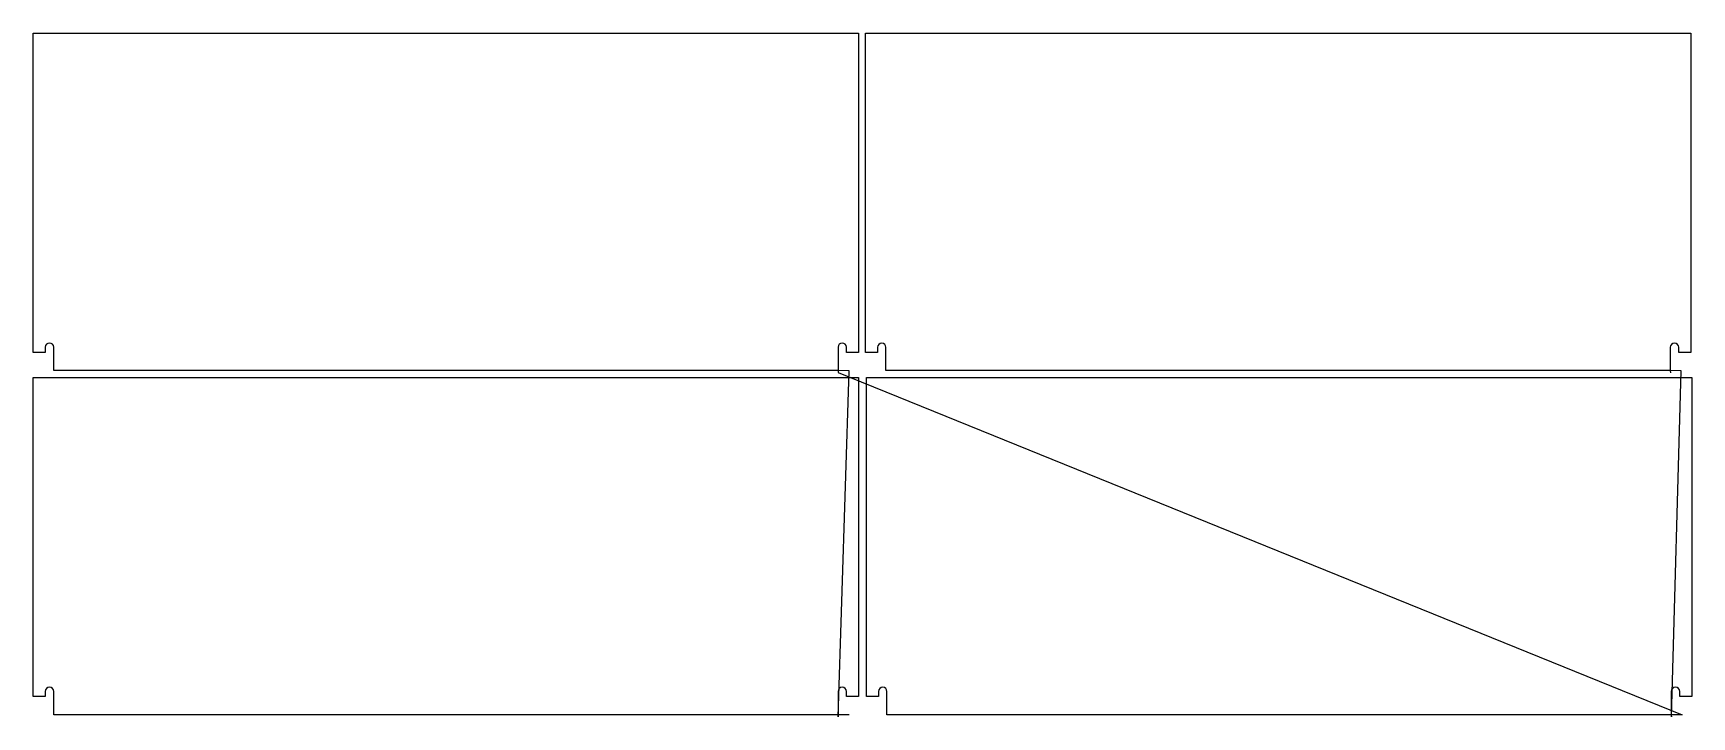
# Model space of a CAD drawing. Header units: metres. Extents: x 12 to 4458, y 10 to 1841.
import ezdxf

# ---------------------------------------------------------------- set-up
doc = ezdxf.new("R2010")
doc.units = ezdxf.units.M

msp = doc.modelspace()

# ---------------------------------------------------------------- linework, layer by layer
at = {"layer": 'TOOL_0'}
for p, q in [((12, 985.929), (12, 1841.179)), ((12, 1841.179), (2224.5, 1841.179)), ((2224.5, 1841.179), (2224.5, 985.929)), ((2242.752, 985.765), (2242.752, 1841.015)), ((2242.752, 1841.015), (4455.252, 1841.015)), ((4455.252, 1841.015), (4455.252, 985.765)), ((44.5, 985.929), (12, 985.929)), ((44.5, 999.679), (44.5, 985.929)), ((67, 937.179), (67, 999.679)), ((2169.5, 999.679), (2169.5, 937.179)), ((2192, 985.929), (2192, 999.679)), ((2224.5, 985.929), (2192, 985.929)), ((2275.252, 985.765), (2242.752, 985.765)), ((2275.252, 999.515), (2275.252, 985.765)), ((2297.752, 937.015), (2297.752, 999.515)), ((4400.252, 999.515), (4400.252, 937.015)), ((4422.752, 985.765), (4422.752, 999.515)), ((4455.252, 985.765), (4422.752, 985.765)), ((2169.5, 937.179), (67, 937.179)), ((2198.852, 936.606), (2169.5, 937.179)), ((2169.5, 937.179), (2169.788, 931.742)), ((2169.788, 9.564), (2198.852, 936.606)), ((4400.252, 937.015), (2297.752, 937.015)), ((4429.603, 936.442), (4400.252, 937.015)), ((4400.252, 937.015), (4400.54, 931.578)), ((4403.287, 9.564), (4429.603, 936.442)), ((12, 63.751), (12, 919.001)), ((12, 919.001), (2224.5, 919.001)), ((2169.788, 931.742), (4432.351, 14.428)), ((2224.5, 919.001), (2224.5, 63.751)), ((2245.499, 63.751), (2245.499, 919.001)), ((2245.499, 919.001), (4457.999, 919.001)), ((4457.999, 919.001), (4457.999, 63.751)), ((44.5, 63.751), (12, 63.751)), ((44.5, 77.501), (44.5, 63.751)), ((67, 15.001), (67, 77.501)), ((2169.5, 77.501), (2169.5, 15.001)), ((2192, 63.751), (2192, 77.501)), ((2224.5, 63.751), (2192, 63.751)), ((2277.999, 63.751), (2245.499, 63.751)), ((2277.999, 77.501), (2277.999, 63.751)), ((2300.499, 15.001), (2300.499, 77.501)), ((4402.999, 77.501), (4402.999, 15.001)), ((4425.499, 63.751), (4425.499, 77.501)), ((4457.999, 63.751), (4425.499, 63.751)), ((2169.5, 15.001), (67, 15.001)), ((2198.852, 14.428), (2169.5, 15.001)), ((2169.5, 15.001), (2169.788, 9.564)), ((4402.999, 15.001), (2300.499, 15.001)), ((4432.351, 14.428), (4402.999, 15.001)), ((4402.999, 15.001), (4403.287, 9.564))]:
    msp.add_line(p, q, dxfattribs=at)
for centre in [(55.75, 999.679), (2180.75, 999.679), (2286.502, 999.515), (4411.502, 999.515), (55.75, 77.501), (2180.75, 77.501), (2289.249, 77.501), (4414.249, 77.501)]:
    msp.add_arc(centre, 11.25, 0, 180, dxfattribs=at)

doc.saveas('drawing.dxf')
